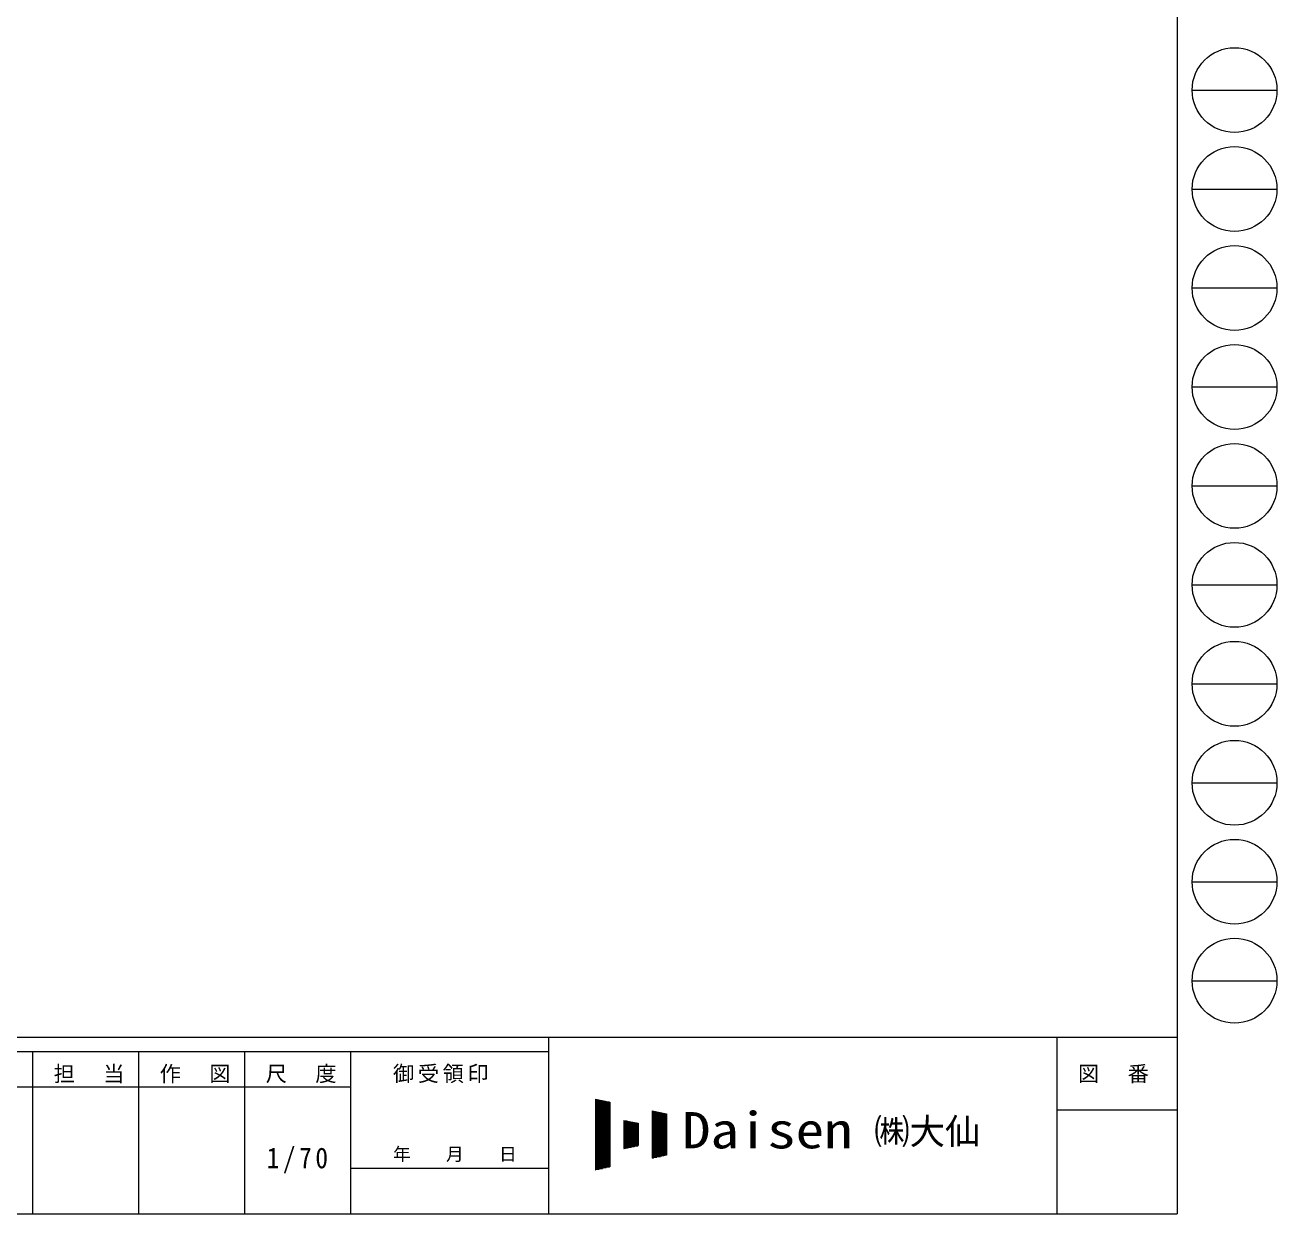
# Model space of a CAD drawing. Units: millimetres on the paper, enlarged 70 times. Extents: x -19675 to 19675, y -13580 to 13580.
# Drawn here: x 7280 to 19675, y -13580 to -1806 of the extents above; entities that cross this region are included whole.
import ezdxf
from ezdxf.enums import TextEntityAlignment as Align

# ---------------------------------------------------------------- set-up
doc = ezdxf.new("R2010")
doc.units = ezdxf.units.MM
doc.header["$LTSCALE"] = 70
doc.layers.add('F-0', color=7, linetype='Continuous', lineweight=9)
doc.styles.add('ＭＳ ゴシック', font='')
doc.styles.get('ＭＳ ゴシック').set_extended_font_data('MS Gothic')

msp = doc.modelspace()

# ---------------------------------------------------------------- linework, layer by layer
at = {"layer": 'F-0', "color": 5, "lineweight": 5}
for p, q in [((18685.2, 13580), (18685.2, -13580)), ((-19674.8, -11830), (18685.2, -11830)), ((12462.77, -11830), (12462.77, -13580)), ((17495.19, -11830), (17495.19, -13580)), ((-19674.8, -11970), (12462.77, -11970)), ((7352.76, -11970), (7352.76, -13580)), ((8402.76, -11970), (8402.76, -13580)), ((9452.76, -11970), (9452.76, -13580)), ((10502.76, -11970), (10502.76, -13580)), ((6302.76, -12320), (10502.76, -12320)), ((17495.19, -12547.5), (18685.2, -12547.5)), ((10502.76, -13125), (12462.77, -13125)), ((-19674.8, -13580), (18685.2, -13580))]:
    msp.add_line(p, q, dxfattribs=at)
at = {"layer": 'F-0', "color": 4}
for p, q in [((18834.8, -2450), (19674.8, -2450)), ((18834.8, -3430), (19674.8, -3430)), ((18834.8, -4410), (19674.8, -4410)), ((18834.8, -5390), (19674.8, -5390)), ((18834.8, -6370), (19674.8, -6370)), ((18834.8, -7350), (19674.8, -7350)), ((18834.8, -8330), (19674.8, -8330)), ((18834.8, -9310), (19674.8, -9310)), ((18834.8, -10290), (19674.8, -10290)), ((18834.8, -11270), (19674.8, -11270))]:
    msp.add_line(p, q, dxfattribs=at)
at = {"layer": 'F-0'}
for p, q in [((12929.34, -12442.73), (13069.34, -12471.9)), ((12929.34, -12442.73), (12929.34, -13142.73)), ((12929.34, -12449.32), (12960.96, -12449.32)), ((12929.34, -12456.32), (12994.56, -12456.32)), ((12929.34, -12463.32), (13028.16, -12463.32)), ((12929.34, -12470.32), (13061.76, -12470.32)), ((12929.34, -12477.32), (13069.34, -12477.32)), ((12929.34, -12484.32), (13069.34, -12484.32)), ((12929.34, -12491.32), (13069.34, -12491.32)), ((12929.34, -12498.32), (13069.34, -12498.32)), ((12929.34, -12505.32), (13069.34, -12505.32)), ((12929.34, -12512.32), (13069.34, -12512.32)), ((12933.49, -13141.87), (12933.49, -12443.6)), ((12940.49, -13140.41), (12940.49, -12445.06)), ((12947.49, -13138.95), (12947.49, -12446.52)), ((12954.49, -13137.5), (12954.49, -12447.97)), ((12961.49, -13136.04), (12961.49, -12449.43)), ((12968.49, -13134.58), (12968.49, -12450.89)), ((12975.49, -13133.12), (12975.49, -12452.35)), ((12982.49, -13131.66), (12982.49, -12453.81)), ((12989.49, -13130.2), (12989.49, -12455.27)), ((12996.49, -13128.75), (12996.49, -12456.72)), ((13003.49, -13127.29), (13003.49, -12458.18)), ((13010.49, -13125.83), (13010.49, -12459.64)), ((13017.49, -13124.37), (13017.49, -12461.1)), ((13024.49, -13122.91), (13024.49, -12462.56)), ((13031.49, -13121.45), (13031.49, -12464.02)), ((13038.49, -13120), (13038.49, -12465.47)), ((13045.49, -13118.54), (13045.49, -12466.93)), ((13052.49, -13117.08), (13052.49, -12468.39)), ((13059.49, -13115.62), (13059.49, -12469.85)), ((13066.49, -13114.16), (13066.49, -12471.31)), ((13069.34, -12471.9), (13069.34, -13113.57)), ((12929.34, -12519.32), (13069.34, -12519.32)), ((12929.34, -12526.32), (13069.34, -12526.32)), ((12929.34, -12533.32), (13069.34, -12533.32)), ((12929.34, -12540.32), (13069.34, -12540.32)), ((12929.34, -12547.32), (13069.34, -12547.32)), ((12929.34, -12554.32), (13069.34, -12554.32)), ((12929.34, -12561.32), (13069.34, -12561.32)), ((12929.34, -12568.32), (13069.34, -12568.32)), ((12929.34, -12575.32), (13069.34, -12575.32)), ((12929.34, -12582.32), (13069.34, -12582.32)), ((12929.34, -12589.32), (13069.34, -12589.32)), ((12929.34, -12596.32), (13069.34, -12596.32)), ((12929.34, -12603.32), (13069.34, -12603.32)), ((12929.34, -12610.32), (13069.34, -12610.32)), ((12929.34, -12617.32), (13069.34, -12617.32)), ((12929.34, -12624.32), (13069.34, -12624.32)), ((12929.34, -12631.32), (13069.34, -12631.32)), ((12929.34, -12638.32), (13069.34, -12638.32)), ((13489.34, -12559.4), (13629.34, -12588.57)), ((13489.34, -12559.4), (13489.34, -13026.07)), ((13489.34, -12561.32), (13498.56, -12561.32)), ((13489.34, -12568.32), (13532.16, -12568.32)), ((13489.34, -12575.32), (13565.76, -12575.32)), ((13489.34, -12582.32), (13599.36, -12582.32)), ((13489.34, -12589.32), (13629.34, -12589.32)), ((13489.34, -12596.32), (13629.34, -12596.32)), ((13489.34, -12603.32), (13629.34, -12603.32)), ((13489.34, -12610.32), (13629.34, -12610.32)), ((13489.34, -12617.32), (13629.34, -12617.32)), ((13489.34, -12624.32), (13629.34, -12624.32)), ((13489.34, -12631.32), (13629.34, -12631.32)), ((13489.34, -12638.32), (13629.34, -12638.32)), ((13493.49, -13025.2), (13493.49, -12560.27)), ((13500.49, -13023.75), (13500.49, -12561.72)), ((13507.49, -13022.29), (13507.49, -12563.18)), ((13514.49, -13020.83), (13514.49, -12564.64)), ((13521.49, -13019.37), (13521.49, -12566.1)), ((13528.49, -13017.91), (13528.49, -12567.56)), ((13535.49, -13016.45), (13535.49, -12569.02)), ((13542.49, -13015), (13542.49, -12570.47)), ((13549.49, -13013.54), (13549.49, -12571.93)), ((13556.49, -13012.08), (13556.49, -12573.39)), ((13563.49, -13010.62), (13563.49, -12574.85)), ((13570.49, -13009.16), (13570.49, -12576.31)), ((13577.49, -13007.7), (13577.49, -12577.77)), ((13584.49, -13006.25), (13584.49, -12579.22)), ((13591.49, -13004.79), (13591.49, -12580.68)), ((13598.49, -13003.33), (13598.49, -12582.14)), ((13605.49, -13001.87), (13605.49, -12583.6)), ((13612.49, -13000.41), (13612.49, -12585.06)), ((13619.49, -12998.95), (13619.49, -12586.52)), ((13626.49, -12997.5), (13626.49, -12587.97)), ((13629.34, -12588.57), (13629.34, -12996.9)), ((12929.34, -12645.32), (13069.34, -12645.32)), ((12929.34, -12652.32), (13069.34, -12652.32)), ((12929.34, -12659.32), (13069.34, -12659.32)), ((12929.34, -12666.32), (13069.34, -12666.32)), ((12929.34, -12673.32), (13069.34, -12673.32)), ((12929.34, -12680.32), (13069.34, -12680.32)), ((12929.34, -12687.32), (13069.34, -12687.32)), ((12929.34, -12694.32), (13069.34, -12694.32)), ((12929.34, -12701.32), (13069.34, -12701.32)), ((12929.34, -12708.32), (13069.34, -12708.32)), ((12929.34, -12715.32), (13069.34, -12715.32)), ((12929.34, -12722.32), (13069.34, -12722.32)), ((12929.34, -12729.32), (13069.34, -12729.32)), ((12929.34, -12736.32), (13069.34, -12736.32)), ((12929.34, -12743.32), (13069.34, -12743.32)), ((12929.34, -12750.32), (13069.34, -12750.32)), ((12929.34, -12757.32), (13069.34, -12757.32)), ((12929.34, -12764.32), (13069.34, -12764.32)), ((13209.34, -12652.73), (13349.34, -12681.9)), ((13209.34, -12652.73), (13209.34, -12932.73)), ((13209.34, -12659.32), (13240.96, -12659.32)), ((13209.34, -12666.32), (13274.56, -12666.32)), ((13209.34, -12673.32), (13308.16, -12673.32)), ((13209.34, -12680.32), (13341.76, -12680.32)), ((13209.34, -12687.32), (13349.34, -12687.32)), ((13209.34, -12694.32), (13349.34, -12694.32)), ((13209.34, -12701.32), (13349.34, -12701.32)), ((13209.34, -12708.32), (13349.34, -12708.32)), ((13209.34, -12715.32), (13349.34, -12715.32)), ((13209.34, -12722.32), (13349.34, -12722.32)), ((13209.34, -12729.32), (13349.34, -12729.32)), ((13209.34, -12736.32), (13349.34, -12736.32)), ((13209.34, -12743.32), (13349.34, -12743.32)), ((13209.34, -12750.32), (13349.34, -12750.32)), ((13209.34, -12757.32), (13349.34, -12757.32)), ((13209.34, -12764.32), (13349.34, -12764.32)), ((13213.49, -12931.87), (13213.49, -12653.6)), ((13220.49, -12930.41), (13220.49, -12655.06)), ((13227.49, -12928.95), (13227.49, -12656.52)), ((13234.49, -12927.5), (13234.49, -12657.97)), ((13241.49, -12926.04), (13241.49, -12659.43)), ((13248.49, -12924.58), (13248.49, -12660.89)), ((13255.49, -12923.12), (13255.49, -12662.35)), ((13262.49, -12921.66), (13262.49, -12663.81)), ((13269.49, -12920.2), (13269.49, -12665.27)), ((13276.49, -12918.75), (13276.49, -12666.72)), ((13283.49, -12917.29), (13283.49, -12668.18)), ((13290.49, -12915.83), (13290.49, -12669.64)), ((13297.49, -12914.37), (13297.49, -12671.1)), ((13304.49, -12912.91), (13304.49, -12672.56)), ((13311.49, -12911.45), (13311.49, -12674.02)), ((13318.49, -12910), (13318.49, -12675.47)), ((13325.49, -12908.54), (13325.49, -12676.93)), ((13332.49, -12907.08), (13332.49, -12678.39)), ((13339.49, -12905.62), (13339.49, -12679.85)), ((13346.49, -12904.16), (13346.49, -12681.31)), ((13349.34, -12681.9), (13349.34, -12903.57)), ((13489.34, -12645.32), (13629.34, -12645.32)), ((13489.34, -12652.32), (13629.34, -12652.32)), ((13489.34, -12659.32), (13629.34, -12659.32)), ((13489.34, -12666.32), (13629.34, -12666.32)), ((13489.34, -12673.32), (13629.34, -12673.32)), ((13489.34, -12680.32), (13629.34, -12680.32)), ((13489.34, -12687.32), (13629.34, -12687.32)), ((13489.34, -12694.32), (13629.34, -12694.32)), ((13489.34, -12701.32), (13629.34, -12701.32)), ((13489.34, -12708.32), (13629.34, -12708.32)), ((13489.34, -12715.32), (13629.34, -12715.32)), ((13489.34, -12722.32), (13629.34, -12722.32)), ((13489.34, -12729.32), (13629.34, -12729.32)), ((13489.34, -12736.32), (13629.34, -12736.32)), ((13489.34, -12743.32), (13629.34, -12743.32)), ((13489.34, -12750.32), (13629.34, -12750.32)), ((13489.34, -12757.32), (13629.34, -12757.32)), ((13489.34, -12764.32), (13629.34, -12764.32)), ((12929.34, -12771.32), (13069.34, -12771.32)), ((12929.34, -12778.32), (13069.34, -12778.32)), ((12929.34, -12785.32), (13069.34, -12785.32)), ((12929.34, -12792.32), (13069.34, -12792.32)), ((12929.34, -12799.32), (13069.34, -12799.32)), ((12929.34, -12806.32), (13069.34, -12806.32)), ((12929.34, -12813.32), (13069.34, -12813.32)), ((12929.34, -12820.32), (13069.34, -12820.32)), ((12929.34, -12827.32), (13069.34, -12827.32)), ((12929.34, -12834.32), (13069.34, -12834.32)), ((12929.34, -12841.32), (13069.34, -12841.32)), ((12929.34, -12848.32), (13069.34, -12848.32)), ((12929.34, -12855.32), (13069.34, -12855.32)), ((12929.34, -12862.32), (13069.34, -12862.32)), ((12929.34, -12869.32), (13069.34, -12869.32)), ((12929.34, -12876.32), (13069.34, -12876.32)), ((12929.34, -12883.32), (13069.34, -12883.32)), ((12929.34, -12890.32), (13069.34, -12890.32)), ((13209.34, -12771.32), (13349.34, -12771.32)), ((13209.34, -12778.32), (13349.34, -12778.32)), ((13209.34, -12785.32), (13349.34, -12785.32)), ((13209.34, -12792.32), (13349.34, -12792.32)), ((13209.34, -12799.32), (13349.34, -12799.32)), ((13209.34, -12806.32), (13349.34, -12806.32)), ((13209.34, -12813.32), (13349.34, -12813.32)), ((13209.34, -12820.32), (13349.34, -12820.32)), ((13209.34, -12827.32), (13349.34, -12827.32)), ((13209.34, -12834.32), (13349.34, -12834.32)), ((13209.34, -12841.32), (13349.34, -12841.32)), ((13209.34, -12848.32), (13349.34, -12848.32)), ((13209.34, -12855.32), (13349.34, -12855.32)), ((13209.34, -12862.32), (13349.34, -12862.32)), ((13209.34, -12869.32), (13349.34, -12869.32)), ((13209.34, -12876.32), (13349.34, -12876.32)), ((13209.34, -12883.32), (13349.34, -12883.32)), ((13209.34, -12890.32), (13349.34, -12890.32)), ((13489.34, -12771.32), (13629.34, -12771.32)), ((13489.34, -12778.32), (13629.34, -12778.32)), ((13489.34, -12785.32), (13629.34, -12785.32)), ((13489.34, -12792.32), (13629.34, -12792.32)), ((13489.34, -12799.32), (13629.34, -12799.32)), ((13489.34, -12806.32), (13629.34, -12806.32)), ((13489.34, -12813.32), (13629.34, -12813.32)), ((13489.34, -12820.32), (13629.34, -12820.32)), ((13489.34, -12827.32), (13629.34, -12827.32)), ((13489.34, -12834.32), (13629.34, -12834.32)), ((13489.34, -12841.32), (13629.34, -12841.32)), ((13489.34, -12848.32), (13629.34, -12848.32)), ((13489.34, -12855.32), (13629.34, -12855.32)), ((13489.34, -12862.32), (13629.34, -12862.32)), ((13489.34, -12869.32), (13629.34, -12869.32)), ((13489.34, -12876.32), (13629.34, -12876.32)), ((13489.34, -12883.32), (13629.34, -12883.32)), ((13489.34, -12890.32), (13629.34, -12890.32)), ((12929.34, -12897.32), (13069.34, -12897.32)), ((12929.34, -12904.32), (13069.34, -12904.32)), ((12929.34, -12911.32), (13069.34, -12911.32)), ((12929.34, -12918.32), (13069.34, -12918.32)), ((12929.34, -12925.32), (13069.34, -12925.32)), ((12929.34, -12932.32), (13069.34, -12932.32)), ((12929.34, -12939.32), (13069.34, -12939.32)), ((12929.34, -12946.32), (13069.34, -12946.32)), ((12929.34, -12953.32), (13069.34, -12953.32)), ((12929.34, -12960.32), (13069.34, -12960.32)), ((12929.34, -12967.32), (13069.34, -12967.32)), ((12929.34, -12974.32), (13069.34, -12974.32)), ((12929.34, -12981.32), (13069.34, -12981.32)), ((12929.34, -12988.32), (13069.34, -12988.32)), ((12929.34, -12995.32), (13069.34, -12995.32)), ((12929.34, -13002.32), (13069.34, -13002.32)), ((12929.34, -13009.32), (13069.34, -13009.32)), ((13209.34, -12897.32), (13349.34, -12897.32)), ((13209.34, -12932.73), (13349.34, -12903.57)), ((13209.34, -12904.32), (13345.73, -12904.32)), ((13209.34, -12911.32), (13312.13, -12911.32)), ((13209.34, -12918.32), (13278.53, -12918.32)), ((13209.34, -12925.32), (13244.93, -12925.32)), ((13209.34, -12932.32), (13211.33, -12932.32)), ((13489.34, -12897.32), (13629.34, -12897.32)), ((13489.34, -12904.32), (13629.34, -12904.32)), ((13489.34, -12911.32), (13629.34, -12911.32)), ((13489.34, -12918.32), (13629.34, -12918.32)), ((13489.34, -12925.32), (13629.34, -12925.32)), ((13489.34, -12932.32), (13629.34, -12932.32)), ((13489.34, -12939.32), (13629.34, -12939.32)), ((13489.34, -12946.32), (13629.34, -12946.32)), ((13489.34, -12953.32), (13629.34, -12953.32)), ((13489.34, -12960.32), (13629.34, -12960.32)), ((13489.34, -12967.32), (13629.34, -12967.32)), ((13489.34, -12974.32), (13629.34, -12974.32)), ((13489.34, -12981.32), (13629.34, -12981.32)), ((13489.34, -12988.32), (13629.34, -12988.32)), ((13489.34, -12995.32), (13629.34, -12995.32)), ((13629.34, -12996.9), (13489.34, -13026.07)), ((13489.34, -13002.32), (13603.33, -13002.32)), ((13489.34, -13009.32), (13569.73, -13009.32)), ((12929.34, -13016.32), (13069.34, -13016.32)), ((12929.34, -13023.32), (13069.34, -13023.32)), ((12929.34, -13030.32), (13069.34, -13030.32)), ((12929.34, -13037.32), (13069.34, -13037.32)), ((12929.34, -13044.32), (13069.34, -13044.32)), ((12929.34, -13051.32), (13069.34, -13051.32)), ((12929.34, -13058.32), (13069.34, -13058.32)), ((12929.34, -13065.32), (13069.34, -13065.32)), ((12929.34, -13072.32), (13069.34, -13072.32)), ((12929.34, -13079.32), (13069.34, -13079.32)), ((12929.34, -13086.32), (13069.34, -13086.32)), ((12929.34, -13093.32), (13069.34, -13093.32)), ((12929.34, -13100.32), (13069.34, -13100.32)), ((12929.34, -13107.32), (13069.34, -13107.32)), ((13069.34, -13113.57), (12929.34, -13142.73)), ((12929.34, -13114.32), (13065.73, -13114.32)), ((12929.34, -13121.32), (13032.13, -13121.32)), ((12929.34, -13128.32), (12998.53, -13128.32)), ((12929.34, -13135.32), (12964.93, -13135.32)), ((13489.34, -13016.32), (13536.13, -13016.32)), ((13489.34, -13023.32), (13502.53, -13023.32)), ((12929.34, -13142.32), (12931.33, -13142.32))]:
    msp.add_line(p, q, dxfattribs=at)
at = {"layer": 'F-0', "color": 4}
for centre in [(19254.79, -2450), (19254.79, -3430), (19254.79, -4410), (19254.79, -5390), (19254.79, -6370), (19254.79, -7350), (19254.79, -8330), (19254.79, -9310), (19254.79, -10290), (19254.79, -11270)]:
    msp.add_circle(centre, 420, dxfattribs=at)

# ---------------------------------------------------------------- texts
at = {"layer": 'F-0', "style": 'ＭＳ ゴシック', "width": 1.15}
msp.add_text('Daisen', height=359.2, dxfattribs=at).set_placement((13785.35, -13037.73), align=Align.BOTTOM_LEFT)
at = {"layer": 'F-0', "style": 'ＭＳ ゴシック'}
for s, height, p in [('㈱大仙\u3000', 256.6, (15687.95, -12967.73)), ('年\u3000\u3000月\u3000\u3000日', 128.3, (10922.77, -13090))]:
    msp.add_text(s, height=height, dxfattribs=at).set_placement(p, align=Align.BOTTOM_LEFT)
at = {"layer": 'F-0', "attachment_point": 7, "style": 'ＭＳ ゴシック'}
for s, insert, char_height in [('\\T1.17;担\u3000当', (7562.77, -12285), 154), ('\\T1.17;作\u3000図', (8612.76, -12285), 154), ('\\T1.17;尺\u3000度', (9662.77, -12285), 154), ('\\T1.17;御受領印', (10922.76, -12285), 154), ('\\T1.17;図\u3000番', (17705.19, -12285), 154), ('\\T1.28;\\W0.9;1/70', (9671.51, -13177.5), 205.3)]:
    msp.add_mtext(s, dxfattribs=dict(at, insert=insert, char_height=char_height))

doc.saveas('drawing.dxf')
